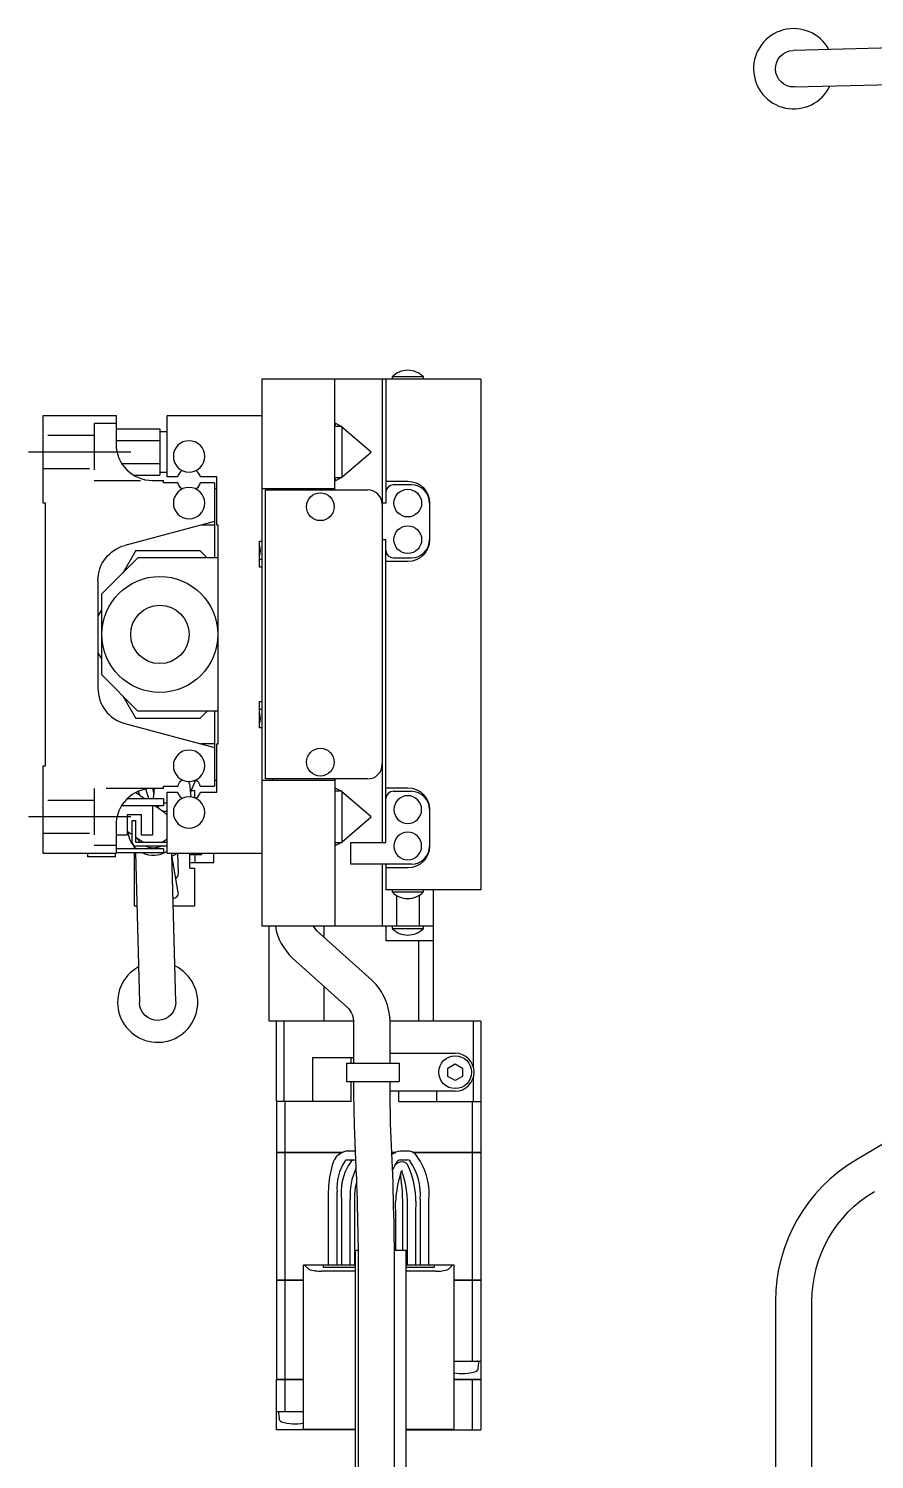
# Model space of a CAD drawing. Extents: x -2 to 683, y -8 to 398.
# Drawn here: x -2 to 114, y 162 to 358.1 of the extents above; entities that cross this region are included whole.
import ezdxf

# ---------------------------------------------------------------- set-up
doc = ezdxf.new("R2010")
doc.units = 0
doc.header["$LTSCALE"] = 0.5
doc.linetypes.add('CENTER', pattern=[50.8, 31.75, -6.35, 6.35, -6.35])
doc.linetypes.add('DASHED', pattern=[19.05, 12.7, -6.35])
for name, color, linetype in [('MSM_CENTER', 1, 'CENTER'), ('MSM_CONTINUOUS', 7, 'CONTINUOUS'), ('MSM_DASHED', 4, 'DASHED')]:
    doc.layers.add(name, color=color, linetype=linetype)

msp = doc.modelspace()

# ---------------------------------------------------------------- linework, layer by layer
at = {"layer": 'MSM_CENTER'}
for p, q in [((12, 300.07), (-2, 300.07)), ((12, 250.07), (-2, 250.07))]:
    msp.add_line(p, q, dxfattribs=at)
at = {"layer": 'MSM_CONTINUOUS'}
for p, q in [((123.42, 355.64), (102.85, 355.1)), ((102.98, 350.1), (123.32, 350.64)), ((60, 310.07), (30, 310.07)), ((30, 310.07), (30, 235.07)), ((40, 294.87), (40, 310.07)), ((46.5, 310.07), (46.5, 293.07)), ((47, 310.07), (47, 293.07)), ((52.15, 310.37), (47.85, 310.37)), ((47.85, 310.37), (47.85, 310.07)), ((52.15, 310.07), (52.15, 310.37)), ((60, 310.07), (60, 240.07)), ((0, 293.07), (0, 305.07)), ((0, 305.07), (10, 305.07)), ((10, 305.07), (10, 301.17)), ((17, 296.67), (17, 305.07)), ((17, 305.07), (30, 305.07)), ((40.12, 303.97), (40, 303.82)), ((40.87, 303.57), (40.12, 303.97)), ((10, 303.25), (16, 303.25)), ((16, 303.25), (16, 296.9)), ((17, 302.82), (16, 302.82)), ((41, 303.57), (40, 303.57)), ((45, 300.07), (40.92, 303.54)), ((41, 296.57), (41, 303.57)), ((10, 301.66), (16, 301.66)), ((41, 296.67), (45, 300.07)), ((10.78, 298.49), (16, 298.49)), ((12.41, 296.9), (16, 296.9)), ((15, 296.17), (16.5, 296.17)), ((16, 297.32), (17, 297.32)), ((16.5, 295.87), (16.5, 296.17)), ((18.39, 296.67), (17, 296.67)), ((18.6, 297.03), (18.39, 296.67)), ((21.61, 296.67), (21.4, 297.03)), ((23.8, 296.67), (21.61, 296.67)), ((23.8, 290.07), (23.8, 296.67)), ((40, 296.57), (41, 296.57)), ((40, 296.33), (40.12, 296.17)), ((40.12, 296.17), (40.87, 296.57)), ((18.46, 295.87), (16.5, 295.87)), ((18.96, 295.07), (19.21, 295.07)), ((20.79, 295.07), (21.04, 295.07)), ((23.5, 295.87), (21.54, 295.87)), ((23.5, 295.87), (23.5, 285.57)), ((23.5, 295.07), (23.8, 295.07)), ((30, 295.07), (40, 295.07)), ((30.5, 255.27), (30.5, 294.87)), ((30.5, 294.87), (44.5, 294.87)), ((31.5, 294.87), (31.5, 295.07)), ((47, 296.07), (50, 296.07)), ((50.5, 295.57), (48, 295.57)), ((0.3, 293.07), (0, 293.07)), ((0.3, 257.07), (0.3, 293.07)), ((47, 293.07), (46.49, 293.07)), ((46.5, 292.87), (46.5, 246.57)), ((53, 293.07), (53, 288.07)), ((23.5, 290.57), (11.21, 287.28)), ((23.5, 290.07), (21.63, 290.07)), ((24, 290.07), (23.8, 290.07)), ((24, 260.07), (24, 290.07)), ((12.7, 286.57), (10.92, 283.49)), ((12.7, 286.57), (21.5, 286.57)), ((22.5, 285.57), (21.5, 286.57)), ((29.65, 287.87), (30, 287.87)), ((29.65, 284.27), (29.65, 287.87)), ((46.5, 288.07), (47, 288.07)), ((47, 246.57), (47, 288.07)), ((13, 285.57), (8, 280.57)), ((24, 285.57), (13, 285.57)), ((30, 285.32), (29.65, 285.32)), ((50, 285.07), (47, 285.07)), ((48, 285.57), (50.5, 285.57)), ((7.5, 282.45), (7.5, 267.7)), ((30, 284.27), (29.65, 284.27)), ((8, 280.57), (8, 269.57)), ((8, 278.44), (7.5, 277.57)), ((7.5, 272.57), (8, 271.71)), ((8, 269.57), (13, 264.57)), ((10.92, 266.66), (12.7, 263.57)), ((29.65, 265.87), (30, 265.87)), ((29.65, 262.27), (29.65, 265.87)), ((29.65, 264.82), (30, 264.82)), ((11.21, 262.87), (23.5, 259.57)), ((21.5, 263.57), (12.7, 263.57)), ((24, 264.57), (13, 264.57)), ((21.5, 263.57), (22.5, 264.57)), ((23.5, 264.57), (23.5, 254.27)), ((30, 262.27), (29.65, 262.27)), ((23.5, 260.07), (21.63, 260.07)), ((23.8, 253.47), (23.8, 260.07)), ((23.8, 260.07), (24, 260.07)), ((0, 245.07), (0, 257.07)), ((0, 257.07), (0.3, 257.07)), ((19.21, 255.07), (18.96, 255.07)), ((20.18, 253.39), (20.89, 255.07)), ((21.04, 255.07), (20.79, 255.07)), ((23.8, 255.07), (23.5, 255.07)), ((40, 255.07), (30, 255.07)), ((44.5, 255.27), (30.5, 255.27)), ((31.5, 255.07), (31.5, 255.27)), ((40, 255.27), (40, 235.07)), ((13.85, 252.57), (12.66, 253.39)), ((13.32, 252.94), (13.05, 253.58)), ((14.49, 252.57), (14.07, 253.88)), ((16.5, 253.97), (15, 253.97)), ((15.2, 253.17), (15.05, 253.99)), ((15.11, 253.67), (15.25, 253.67)), ((15.15, 252.57), (15.27, 253.97)), ((16.5, 254.27), (18.46, 254.27)), ((16.5, 253.97), (16.5, 254.27)), ((17, 245.07), (17, 253.47)), ((17, 253.47), (18.39, 253.47)), ((18.39, 253.47), (18.6, 253.11)), ((20.07, 254.62), (20.23, 252.81)), ((20.3, 253.67), (20.81, 253.67)), ((20.81, 252.66), (20.81, 253.67)), ((21.4, 253.11), (21.61, 253.47)), ((21.54, 254.27), (23.5, 254.27)), ((21.61, 253.47), (23.8, 253.47)), ((40.12, 253.97), (40, 253.82)), ((41, 253.57), (40, 253.57)), ((40.87, 253.57), (40.12, 253.97)), ((45, 250.07), (40.95, 253.52)), ((41, 246.57), (41, 253.57)), ((47, 254.07), (50, 254.07)), ((48, 253.57), (50.5, 253.57)), ((16.5, 251.57), (10.73, 251.57)), ((11.53, 252.57), (16.5, 252.57)), ((15, 251.57), (15, 247.57)), ((16.48, 250.76), (15.31, 251.57)), ((15.8, 251.57), (15.7, 251.3)), ((16.5, 252.57), (16.5, 251.57)), ((16.5, 251.97), (17, 251.97)), ((53, 251.07), (53, 246.07)), ((13.5, 250.37), (11.5, 250.37)), ((11.5, 250.37), (11.5, 247.57)), ((12.2, 249.57), (12.7, 249.57)), ((12.2, 246.57), (12.2, 249.57)), ((12.7, 246.57), (12.7, 249.57)), ((13.5, 247.57), (13.5, 250.37)), ((16.32, 250.87), (17, 250.87)), ((41, 246.67), (45, 250.07)), ((10, 248.97), (10, 245.07)), ((11.5, 247.57), (10, 247.57)), ((11.5, 248.12), (12.2, 247.64)), ((12.7, 247.3), (13.65, 246.64)), ((15, 247.57), (13.5, 247.57)), ((16.5, 245.67), (10, 245.67)), ((10, 245.17), (16.5, 245.17)), ((12.53, 245.67), (12.53, 245.93)), ((12.53, 237.82), (12.53, 245.17)), ((12.64, 245.81), (12.65, 245.67)), ((12.66, 245.17), (13.2, 224.61)), ((17, 246.57), (12.7, 246.57)), ((17, 246.07), (12.7, 246.07)), ((16.5, 245.67), (16.5, 245.17)), ((40, 246.57), (41, 246.57)), ((40, 246.33), (40.12, 246.17)), ((40.12, 246.17), (40.87, 246.57)), ((42.2, 243.57), (42.2, 246.57)), ((42.2, 246.57), (47, 246.57)), ((10, 245.07), (0, 245.07)), ((6.1, 245.07), (6.1, 244.57)), ((9.9, 244.57), (6.1, 244.57)), ((9.9, 244.57), (9.9, 245.07)), ((30, 245.07), (17, 245.07)), ((18.2, 224.74), (17.66, 245.07)), ((18.53, 239.71), (17.68, 244.53)), ((18.55, 242.28), (18.46, 245.07)), ((20.1, 243.02), (20.1, 245.07)), ((20.1, 244.93), (21.75, 244.93)), ((20.35, 243.82), (23.38, 243.82)), ((20.66, 244.93), (20.66, 245.07)), ((20.85, 243.82), (20.85, 244.93)), ((21.75, 244.93), (21.75, 245.07)), ((23.38, 243.82), (23.38, 245.07)), ((50.5, 243.57), (42.2, 243.57)), ((46.5, 243.57), (46.5, 235.07)), ((47, 243.57), (47, 240.07)), ((20.1, 243.02), (20.81, 243.02)), ((20.81, 237.82), (20.81, 243.02)), ((50, 243.07), (47, 243.07)), ((60, 240.07), (47, 240.07)), ((47.85, 240.07), (47.85, 239.78)), ((47.85, 239.78), (52.15, 239.78)), ((48.46, 239.3), (48.46, 235.07)), ((51.54, 239.3), (51.54, 235.07)), ((52.15, 239.78), (52.15, 240.07)), ((53.5, 240.07), (53.5, 222.07)), ((12.85, 237.82), (12.53, 237.82)), ((20.81, 237.82), (17.86, 237.82)), ((53.5, 235.07), (30, 235.07)), ((31, 222.07), (31, 235.07)), ((37.54, 234.44), (37.06, 235.07)), ((45.07, 227.68), (37.54, 234.44)), ((38.5, 235.07), (38.5, 233.57)), ((47, 235.07), (47, 233.07)), ((47.85, 235.07), (47.85, 234.78)), ((47.85, 234.78), (52.15, 234.78)), ((52.15, 234.78), (52.15, 235.07)), ((53.5, 233.07), (47, 233.07)), ((51.5, 222.07), (51.5, 233.07)), ((34.2, 230.71), (41.73, 223.96)), ((38.5, 226.86), (38.5, 222.07)), ((42.56, 222.07), (31, 222.07)), ((32, 211.07), (32, 222.07)), ((33, 222.07), (33, 211.07)), ((42.57, 221.8), (42.57, 216.32)), ((60, 222.07), (47.56, 222.07)), ((47.57, 216.32), (47.57, 221.8)), ((59, 215.79), (59, 222.07)), ((60, 222.07), (60, 211.07)), ((47.57, 217.67), (56.5, 217.67)), ((37, 217.07), (42.57, 217.07)), ((37, 211.07), (37, 217.07)), ((41.6, 216.32), (48.59, 216.32)), ((41.6, 216.32), (41.6, 213.82)), ((42.24, 216.32), (42.24, 217.07)), ((48.59, 216.32), (48.84, 216.32)), ((48.84, 216.32), (48.84, 213.82)), ((55.5, 215.65), (56.5, 216.23)), ((56.5, 216.23), (57.5, 215.65)), ((41.6, 213.82), (48.59, 213.82)), ((42.24, 211.07), (42.24, 213.82)), ((42.57, 213.82), (42.57, 212.17)), ((47.57, 212.17), (47.57, 213.82)), ((48.59, 213.82), (48.84, 213.82)), ((55.5, 214.5), (55.5, 215.65)), ((56.5, 213.92), (55.5, 214.5)), ((57.5, 214.5), (56.5, 213.92)), ((57.5, 215.65), (57.5, 214.5)), ((59, 211.07), (59, 214.36)), ((42.57, 212.17), (42.64, 207.76)), ((56.5, 212.47), (47.57, 212.47)), ((47.63, 207.98), (47.57, 212.17)), ((48.76, 211.07), (48.76, 212.47)), ((54, 211.07), (54, 212.47)), ((42.24, 211.07), (32, 211.07)), ((32, 211.07), (32, 204.08)), ((33.15, 211.07), (33.15, 204.08)), ((48.76, 211.07), (60, 211.07)), ((58.85, 211.07), (58.85, 204.08)), ((60, 211.07), (60, 204.08)), ((123.22, 210.02), (111.44, 203.03)), ((47.94, 200.99), (47.63, 207.98)), ((42.64, 207.76), (42.94, 200.77)), ((32, 204.08), (41.05, 204.08)), ((32, 204.07), (32, 186.58)), ((41.03, 204.07), (32, 204.07)), ((32.01, 204.07), (32.01, 204.08)), ((33.15, 204.07), (33.15, 186.58)), ((33.16, 204.07), (33.16, 204.08)), ((42.79, 204.27), (41.65, 204.27)), ((47.8, 204.08), (48.35, 204.08)), ((48.32, 204.07), (47.8, 204.07)), ((49.95, 204.27), (49, 204.27)), ((50.71, 204.08), (60, 204.08)), ((60, 204.07), (50.73, 204.07)), ((58.85, 204.07), (58.85, 204.08)), ((58.85, 204.07), (58.85, 186.58)), ((59.99, 204.07), (59.99, 204.08)), ((60, 204.07), (60, 186.58)), ((41.65, 203.07), (42.84, 203.07)), ((48.92, 202.74), (48.72, 202.67)), ((48.96, 202.75), (48.92, 202.74)), ((48.98, 203.07), (49.95, 203.07)), ((49.17, 201.55), (49.33, 201.61)), ((39.1, 198.67), (39.1, 188.67)), ((40.3, 188.67), (40.3, 198.67)), ((40.9, 197.67), (40.9, 188.67)), ((42.1, 188.67), (42.1, 197.67)), ((42.7, 196.67), (42.7, 188.67)), ((48.35, 196.09), (48.35, 196.14)), ((48.35, 190.67), (48.35, 196.12)), ((49.3, 190.67), (49.3, 196.22)), ((49.9, 196.19), (49.9, 188.67)), ((51.1, 188.67), (51.1, 196.19)), ((51.7, 197.67), (51.7, 188.67)), ((52.9, 188.67), (52.9, 197.67)), ((42.77, 190.67), (43.17, 190.67)), ((42.77, 190.67), (42.77, 140.67)), ((48.17, 190.67), (49.77, 190.67)), ((49.77, 140.67), (49.77, 190.67)), ((35.7, 166.17), (35.7, 188.67)), ((35.7, 188.67), (42.77, 188.67)), ((36.41, 188.07), (35.81, 188.67)), ((38.4, 188.67), (38.4, 188.29)), ((42.77, 188.29), (38.4, 188.29)), ((49.77, 188.67), (56.3, 188.67)), ((53.6, 188.29), (49.77, 188.29)), ((53.6, 188.67), (53.6, 188.29)), ((56.19, 188.67), (55.59, 188.07)), ((56.3, 188.67), (56.3, 166.17)), ((32, 186.58), (35.7, 186.58)), ((32, 186.57), (32, 172.97)), ((35.7, 186.57), (32, 186.57)), ((32.01, 186.57), (32.01, 186.58)), ((33.15, 186.57), (33.15, 172.97)), ((33.16, 186.57), (33.16, 186.58)), ((42.77, 187.81), (38.18, 187.81)), ((53.82, 187.81), (49.77, 187.81)), ((56.3, 186.58), (60, 186.58)), ((60, 186.57), (56.3, 186.57)), ((58.85, 186.57), (58.85, 186.58)), ((58.85, 186.57), (58.85, 175.47)), ((59.99, 186.57), (59.99, 186.58)), ((60, 186.57), (60, 172.97)), ((43.2, 183.68), (43.2, 139.07)), ((48.2, 139.07), (48.2, 183.68)), ((100.42, 183.68), (100.42, 139.07)), ((105.42, 139.07), (105.42, 183.68)), ((56.3, 175.47), (60, 175.47)), ((59.66, 174.49), (59.73, 175.26)), ((32, 172.97), (35.7, 172.97)), ((35.7, 172.96), (32, 172.96)), ((32, 166.07), (32, 172.96)), ((32.01, 172.97), (32.01, 172.96)), ((33.15, 172.96), (33.15, 168.57)), ((33.16, 172.97), (33.16, 172.96)), ((56.3, 172.97), (60, 172.97)), ((60, 172.96), (56.3, 172.96)), ((58.85, 172.97), (58.85, 172.96)), ((58.85, 172.96), (58.85, 166.07)), ((59.99, 172.97), (59.99, 172.96)), ((60, 172.96), (60, 166.07)), ((32, 168.57), (35.7, 168.57)), ((32.27, 168.37), (32.34, 167.6)), ((42.77, 166.07), (32, 166.07)), ((35.7, 166.17), (42.77, 166.17)), ((35.75, 166.17), (35.75, 166.07)), ((49.77, 166.17), (56.3, 166.17)), ((49.77, 166.07), (60, 166.07))]:
    msp.add_line(p, q, dxfattribs=at)
at = {"layer": 'MSM_CONTINUOUS', "extrusion": (0, 0, -1)}
for centre, radius in [((-20, 299.47), 2.15), ((-20, 293.07), 2.15), ((-20, 257.07), 2.15), ((-50, 251.07), 1.9), ((-20, 250.67), 2.15), ((-50, 246.07), 1.9)]:
    msp.add_circle(centre, radius, dxfattribs=at)
at = {"layer": 'MSM_CONTINUOUS'}
for centre, radius in [((38, 292.57), 1.9), ((50, 293.07), 1.9), ((50, 288.07), 1.9), ((16, 275.07), 7.95), ((16, 275.07), 4), ((38, 257.57), 1.9), ((56.5, 215.07), 2.25)]:
    msp.add_circle(centre, radius, dxfattribs=at)
for centre, radius, start, end in [((102.92, 352.6), 5.5, 28.5415, 334.4701), ((50, 308.27), 3, 44.22, 135.78), ((15, 301.17), 5, 180, 270), ((20.11, 296.16), 1.75, 127.5649, 150), ((19.89, 296.16), 1.75, 30, 52.4351), ((44.5, 292.87), 2, 360, 90), ((48, 294.57), 1, 90, 180), ((50.5, 293.07), 2.5, 0, 90), ((48, 286.57), 1, 180, 270), ((50.5, 288.07), 2.5, 270, 360), ((12.5, 267.7), 5, 180, 255), ((44.5, 257.27), 2, 270, 0), ((19.57, 254.57), 0.5, 5, 44.6293), ((15, 248.97), 5, 90, 180), ((20.11, 253.99), 1.75, 210, 232.4351), ((19.89, 253.99), 1.75, 307.5649, 330), ((48, 252.57), 1, 90, 180), ((50.5, 251.07), 2.5, 0, 90), ((15.1, 248.3), 3.5, 184.1963, 228.7068), ((12.7, 246.57), 0.5, 180, 270), ((15.1, 248.3), 3.5, 243.4058, 302.8783), ((50.5, 246.07), 2.5, 270, 360), ((16.27, 247.92), 3.5, 293.231, 305.4832), ((17.9, 242.26), 0.654, 295.9712, 1.8847), ((17.89, 239.59), 0.652, 264.5475, 10.5567), ((50, 241.87), 3, 224.22, 315.78), ((39.4, 236.36), 7.67, 189.6237, 227.3301), ((50, 236.87), 3, 224.22, 315.78), ((15.7, 224.67), 5.5, 118.5415, 64.4701), ((39.67, 221.92), 7.9, 359.1704, 46.9119), ((56.5, 215.07), 2.6, 270, 90), ((42.13, 201.72), 2.6, 100.5511, 175.471), ((49.44, 201.56), 2.75, 99.2724, 126.1549), ((49.92, 202.55), 1.72, 49.0024, 88.8954), ((47.14, 199.18), 6.86, 146.8577, 184.2662), ((48.1, 198.61), 7.25, 141.9863, 173.6299), ((41.76, 202.57), 0.517, 101.8582, 134.7596), ((55.88, 198.26), 8.65, 148.5524, 157.0999), ((49.17, 201.54), 1.21, 111.8456, 139.7784), ((49.19, 202.21), 0.889, 103.8661, 141.118), ((49.21, 201.81), 0.978, 38.7039, 104.8652), ((49.88, 202.46), 0.622, 48.9031, 83.0608), ((38.4, 197.11), 12.73, 355.8454, 24.6186), ((44.01, 198.42), 7.72, 354.4381, 35.6687), ((44.19, 198.43), 8.74, 355.0197, 38.3235), ((122.92, 183.68), 22.5, 120.673, 180.003), ((50.49, 198.79), 11.39, 164.0263, 180.5737), ((50.8, 198.2), 8.72, 155.0761, 183.4586), ((53.63, 197.51), 10.96, 166.5565, 184.385), ((-419.31, 185.32), 467.51, 359.7991, 1.9215), ((62.1, 196.86), 13.77, 162.1759, 177.1972), ((49.83, 201.03), 0.846, 141.4689, 176.9127), ((22.44, 196.95), 26.87, 358.4238, 8.8516), ((49.31, 198.54), 8.45, 174.0847, 185.9153), ((62.1, 196.86), 13.77, 182.9984, 182.9996), ((37.96, 192.45), 4.64, 250.4546, 272.713), ((54.06, 192.31), 4.51, 266.9565, 289.8759), ((59.53, 175.27), 0.2, 355, 90), ((57.5, 179.77), 6, 258.463, 287.6292), ((59.17, 174.53), 0.5, 287.6292, 355), ((32.47, 168.38), 0.2, 108.1949, 185), ((32.83, 167.64), 0.5, 185, 252.3708), ((34.5, 172.88), 6, 252.3708, 281.537)]:
    msp.add_arc(centre, radius, start, end, dxfattribs=at)
at = {"layer": 'MSM_CONTINUOUS', "extrusion": (0, 0, -1)}
for centre, radius, start, end in [((-102.92, 352.6), 2.5, 268.4942, 88.4942), ((-20, 296.27), 1.59, 306.779, 345.406), ((-20, 296.27), 1.59, 194.594, 233.221), ((-50, 293.07), 3, 90, 180), ((-12.5, 282.45), 5, 360, 75), ((-27.5, 286.57), 2.25, 162.8538, 197.1462), ((-50, 288.07), 3, 180, 270), ((-27.5, 263.57), 2.25, 162.8538, 197.1462), ((-20, 253.87), 1.59, 14.594, 53.221), ((-20, 253.87), 1.59, 126.779, 165.406), ((-50, 251.07), 3, 90, 180), ((-15.07, 248.7), 2.5, 124.5025, 140.5936), ((-15.1, 248.3), 2.5, 316.2209, 333.4201), ((-15.07, 248.7), 2.5, 219.4064, 238.4167), ((-15.07, 248.7), 2.5, 301.5833, 304.5025), ((-15.1, 248.3), 2.5, 243.1104, 296.8896), ((-15.1, 248.3), 2.5, 220.5358, 223.7791), ((-50, 246.07), 3, 180, 270), ((-20.35, 243.57), 0.25, 0, 90), ((-15.7, 224.67), 2.5, 178.4942, 358.4942), ((-39.59, 221.89), 2.98, 135.8822, 181.5929), ((412.56, 185.43), 455.77, 178.0704, 180.2196), ((-36.14, 196.96), 13.78, 160.6907, 183.2092), ((-122.92, 183.68), 17.5, 359.9958, 59.326), ((-73.62, 196.88), 25.29, 358.3223, 1.4809)]:
    msp.add_arc(centre, radius, start, end, dxfattribs=at)
at = {"layer": 'MSM_DASHED'}
for p, q in [((7, 303.97), (7, 296.17)), ((10, 303.97), (7, 303.97)), ((7, 302.32), (0, 302.32)), ((0, 297.82), (7, 297.82)), ((7, 296.17), (15, 296.17)), ((7, 253.97), (7, 246.17)), ((15, 253.97), (7, 253.97)), ((7, 252.32), (0, 252.32)), ((0, 247.82), (7, 247.82)), ((7, 246.17), (10, 246.17))]:
    msp.add_line(p, q, dxfattribs=at)

doc.saveas('drawing.dxf')
